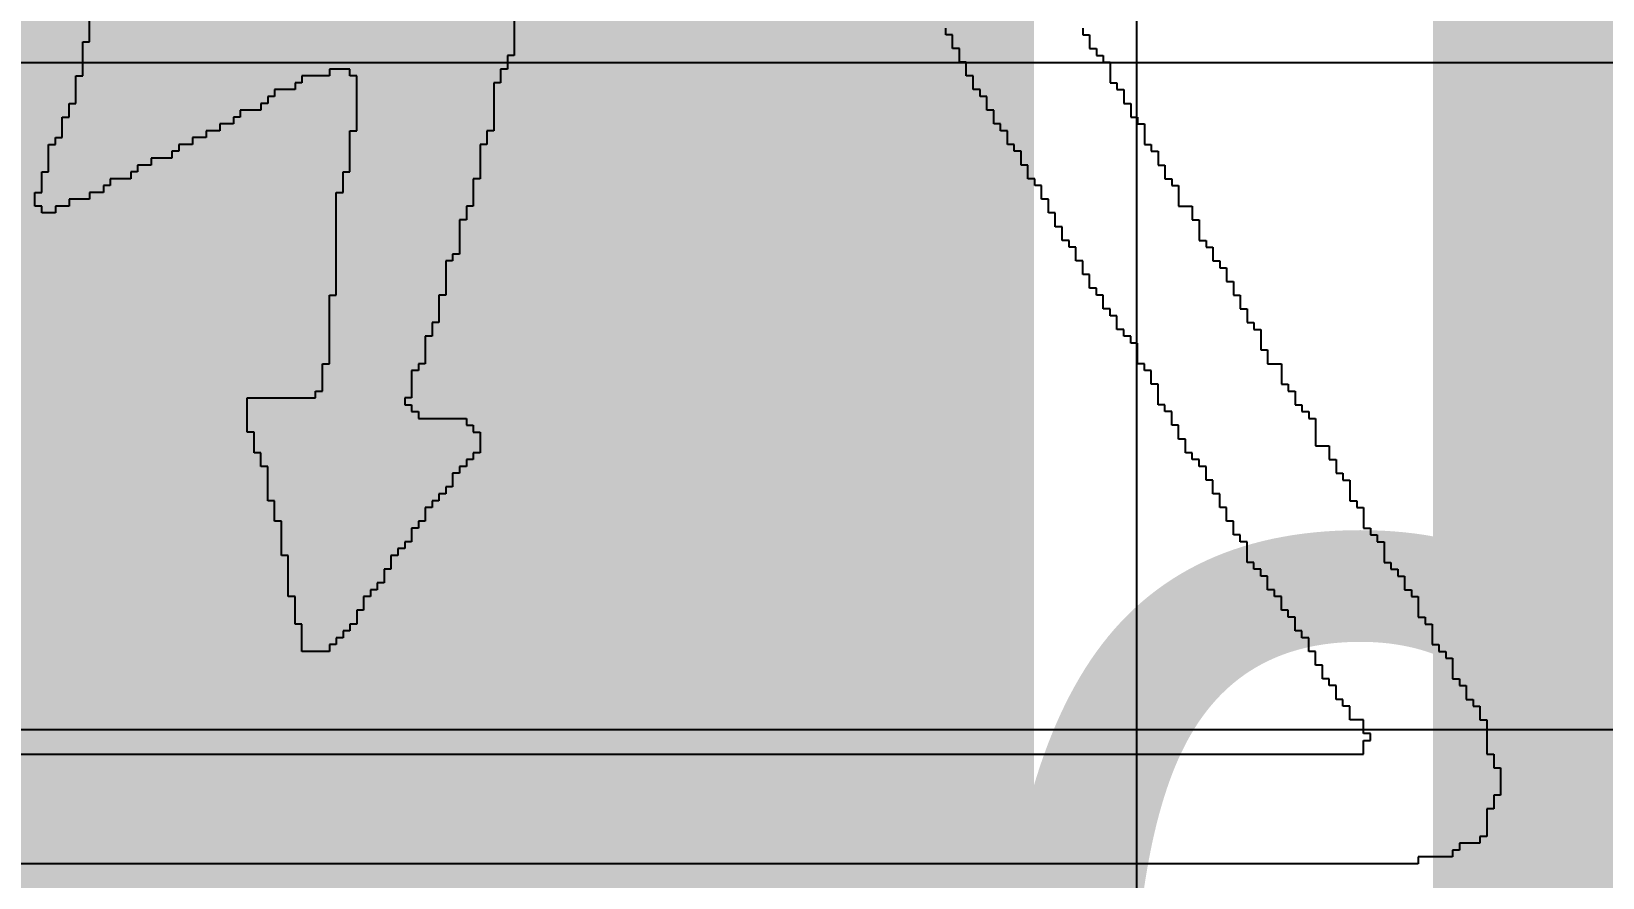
# Model space of a CAD drawing. Header units: millimetres. Extents: x -6 to 37.5, y -2.1 to 28.8.
# Drawn here: x 6.665 to 7.406, y 0.459 to 0.858 of the extents above; entities that cross this region are included whole.
import ezdxf

# ---------------------------------------------------------------- set-up
doc = ezdxf.new("R2010")
doc.units = ezdxf.units.MM
for name, color, linetype in [('BottomLayer', 5, 'Continuous'), ('TopLayer', 1, 'Continuous'), ('TopOverlay', 2, 'Continuous'), ('TopSolder', 216, 'Continuous')]:
    doc.layers.add(name, color=color, linetype=linetype)
doc.styles.add('Arial', font='', dxfattribs={"height": 0.2})
doc.styles.get('Arial').set_extended_font_data('Arial')

# ---------------------------------------------------------------- blocks, each defined once
blk = doc.blocks.new('SDR1307A_101K_75')
at = {"layer": 'TopSolder'}
blk.add_hatch(color=216, dxfattribs=at).paths.add_polyline_path([(-7.10161, 7.10162), (-2.1484, 7.10162), (-2.1484, -7.10158), (-7.10161, -7.10158)])

msp = doc.modelspace()

# ---------------------------------------------------------------- hatches: boundary and pattern name
at = {"layer": 'TopLayer'}
msp.add_hatch(color=1, dxfattribs=at).paths.add_polyline_path([(3.55598, -0.22862), (7.13738, -0.22862), (7.13738, 4.3942), (3.55598, 4.3942)])

# ---------------------------------------------------------------- linework, layer by layer
at = {"layer": 'BottomLayer'}
for p, q in [((6.15682, 0.84298), (8.71242, 0.84298)), ((8.71242, 0.52858), (6.15682, 0.52858))]:
    msp.add_line(p, q, dxfattribs=at)
at = {"layer": 'TopLayer'}
msp.add_line((7.18592, -1.8371), (7.18592, 12.3698), dxfattribs=at)
at = {"layer": 'TopOverlay'}
for p, q in [((6.69225, 0.85284), (6.69225, 0.86252)), ((6.89244, 0.86252), (6.89244, 0.84638)), ((7.09585, 0.85607), (7.09585, 0.85929)), ((7.16043, 0.85929), (7.16043, 0.85607)), ((6.68902, 0.83669), (6.68902, 0.85284)), ((6.68902, 0.85284), (6.69225, 0.85284)), ((7.09908, 0.85607), (7.09585, 0.85607)), ((7.09908, 0.84961), (7.09908, 0.85607)), ((7.16043, 0.85607), (7.16366, 0.85607)), ((7.16366, 0.85607), (7.16366, 0.84961)), ((6.89244, 0.84638), (6.88921, 0.84638)), ((6.88921, 0.84638), (6.88921, 0.83992)), ((7.10231, 0.84961), (7.09908, 0.84961)), ((7.10231, 0.84315), (7.10231, 0.84961)), ((7.16366, 0.84961), (7.16688, 0.84961)), ((7.16688, 0.84961), (7.16688, 0.84638)), ((7.16688, 0.84638), (7.17011, 0.84638)), ((7.17011, 0.84638), (7.17011, 0.84315)), ((6.81495, 0.83992), (6.80526, 0.83992)), ((6.80526, 0.83992), (6.80526, 0.83669)), ((6.81495, 0.83669), (6.81495, 0.83992)), ((6.88921, 0.83992), (6.88598, 0.83992)), ((6.88598, 0.83992), (6.88598, 0.83346)), ((7.10554, 0.84315), (7.10231, 0.84315)), ((7.10554, 0.83669), (7.10554, 0.84315)), ((7.17011, 0.84315), (7.17334, 0.84315)), ((7.17334, 0.84315), (7.17334, 0.83346)), ((6.68579, 0.82378), (6.68579, 0.83669)), ((6.68579, 0.83669), (6.68902, 0.83669)), ((6.78912, 0.83024), (6.77943, 0.83024)), ((6.77943, 0.83024), (6.77943, 0.82701)), ((6.79234, 0.83346), (6.78912, 0.83346)), ((6.78912, 0.83346), (6.78912, 0.83024)), ((6.80526, 0.83669), (6.79234, 0.83669)), ((6.79234, 0.83669), (6.79234, 0.83346)), ((6.81818, 0.83669), (6.81495, 0.83669)), ((6.81818, 0.81086), (6.81818, 0.83669)), ((6.88598, 0.83346), (6.88275, 0.83346)), ((6.88275, 0.83346), (6.88275, 0.81086)), ((7.10877, 0.83669), (7.10554, 0.83669)), ((7.10877, 0.83024), (7.10877, 0.83669)), ((7.112, 0.83024), (7.10877, 0.83024)), ((7.112, 0.82701), (7.112, 0.83024)), ((7.17334, 0.83346), (7.17657, 0.83346)), ((7.17657, 0.83346), (7.17657, 0.83024)), ((7.17657, 0.83024), (7.1798, 0.83024)), ((7.1798, 0.83024), (7.1798, 0.82378)), ((6.68256, 0.81732), (6.68256, 0.82378)), ((6.68256, 0.82378), (6.68579, 0.82378)), ((6.7762, 0.82378), (6.77297, 0.82378)), ((6.77297, 0.82378), (6.77297, 0.82055)), ((6.77943, 0.82701), (6.7762, 0.82701)), ((6.7762, 0.82701), (6.7762, 0.82378)), ((7.11522, 0.82701), (7.112, 0.82701)), ((7.11522, 0.82055), (7.11522, 0.82701)), ((7.1798, 0.82378), (7.18303, 0.82378)), ((7.18303, 0.82378), (7.18303, 0.81732)), ((6.67934, 0.80763), (6.67934, 0.81732)), ((6.67934, 0.81732), (6.68256, 0.81732)), ((6.76328, 0.81732), (6.76006, 0.81732)), ((6.76006, 0.81732), (6.76006, 0.81409)), ((6.77297, 0.82055), (6.76328, 0.82055)), ((6.76328, 0.82055), (6.76328, 0.81732)), ((7.11845, 0.82055), (7.11522, 0.82055)), ((7.11845, 0.81409), (7.11845, 0.82055)), ((7.18303, 0.81732), (7.18626, 0.81732)), ((7.18626, 0.81732), (7.18626, 0.81409)), ((6.67611, 0.80441), (6.67611, 0.80763)), ((6.67611, 0.80763), (6.67934, 0.80763)), ((6.74714, 0.80763), (6.74069, 0.80763)), ((6.74069, 0.80763), (6.74069, 0.80441)), ((6.7536, 0.81086), (6.74714, 0.81086)), ((6.74714, 0.81086), (6.74714, 0.80763)), ((6.76006, 0.81409), (6.7536, 0.81409)), ((6.7536, 0.81409), (6.7536, 0.81086)), ((6.81495, 0.79149), (6.81495, 0.81086)), ((6.81495, 0.81086), (6.81818, 0.81086)), ((6.88275, 0.81086), (6.87952, 0.81086)), ((6.87952, 0.81086), (6.87952, 0.80441)), ((7.12168, 0.81409), (7.11845, 0.81409)), ((7.12168, 0.81086), (7.12168, 0.81409)), ((7.12491, 0.81086), (7.12168, 0.81086)), ((7.12491, 0.80441), (7.12491, 0.81086)), ((7.18626, 0.81409), (7.18949, 0.81409)), ((7.18949, 0.81409), (7.18949, 0.80441)), ((6.67288, 0.79149), (6.67288, 0.80441)), ((6.67288, 0.80441), (6.67611, 0.80441)), ((6.73423, 0.80118), (6.731, 0.80118)), ((6.731, 0.80118), (6.731, 0.79795)), ((6.74069, 0.80441), (6.73423, 0.80441)), ((6.73423, 0.80441), (6.73423, 0.80118)), ((6.87952, 0.80441), (6.87629, 0.80441)), ((6.87629, 0.80441), (6.87629, 0.78826)), ((7.12814, 0.80441), (7.12491, 0.80441)), ((7.12814, 0.80118), (7.12814, 0.80441)), ((7.13137, 0.80118), (7.12814, 0.80118)), ((7.13137, 0.79472), (7.13137, 0.80118)), ((7.18949, 0.80441), (7.19272, 0.80441)), ((7.19272, 0.80441), (7.19272, 0.80118)), ((7.19272, 0.80118), (7.19594, 0.80118)), ((7.19594, 0.80118), (7.19594, 0.79472)), ((6.72131, 0.79472), (6.71485, 0.79472)), ((6.71485, 0.79472), (6.71485, 0.79149)), ((6.731, 0.79795), (6.72131, 0.79795)), ((6.72131, 0.79795), (6.72131, 0.79472)), ((7.1346, 0.79472), (7.13137, 0.79472)), ((7.1346, 0.78826), (7.1346, 0.79472)), ((7.19594, 0.79472), (7.19917, 0.79472)), ((7.19917, 0.79472), (7.19917, 0.78826)), ((6.66965, 0.7818), (6.66965, 0.79149)), ((6.66965, 0.79149), (6.67288, 0.79149)), ((6.71162, 0.78826), (6.70194, 0.78826)), ((6.70194, 0.78826), (6.70194, 0.78503)), ((6.71485, 0.79149), (6.71162, 0.79149)), ((6.71162, 0.79149), (6.71162, 0.78826)), ((6.81172, 0.7818), (6.81172, 0.79149)), ((6.81172, 0.79149), (6.81495, 0.79149)), ((6.87629, 0.78826), (6.87306, 0.78826)), ((6.87306, 0.78826), (6.87306, 0.77535)), ((7.13783, 0.78826), (7.1346, 0.78826)), ((7.13783, 0.78503), (7.13783, 0.78826)), ((7.19917, 0.78826), (7.2024, 0.78826)), ((7.2024, 0.78826), (7.2024, 0.78503)), ((6.66642, 0.77535), (6.66642, 0.7818)), ((6.66642, 0.7818), (6.66965, 0.7818)), ((6.69225, 0.77858), (6.68256, 0.77858)), ((6.68256, 0.77858), (6.68256, 0.77535)), ((6.69871, 0.7818), (6.69225, 0.7818)), ((6.69225, 0.7818), (6.69225, 0.77858)), ((6.70194, 0.78503), (6.69871, 0.78503)), ((6.69871, 0.78503), (6.69871, 0.7818)), ((6.80849, 0.73337), (6.80849, 0.7818)), ((6.80849, 0.7818), (6.81172, 0.7818)), ((7.14106, 0.78503), (7.13783, 0.78503)), ((7.14106, 0.77858), (7.14106, 0.78503)), ((7.14428, 0.77858), (7.14106, 0.77858)), ((7.14428, 0.77212), (7.14428, 0.77858)), ((7.2024, 0.78503), (7.20563, 0.78503)), ((7.20563, 0.78503), (7.20563, 0.77535)), ((6.66965, 0.77535), (6.66642, 0.77535)), ((6.66965, 0.77212), (6.66965, 0.77535)), ((6.67611, 0.77212), (6.66965, 0.77212)), ((6.68256, 0.77535), (6.67611, 0.77535)), ((6.67611, 0.77535), (6.67611, 0.77212)), ((6.87306, 0.77535), (6.86984, 0.77535)), ((6.86984, 0.77535), (6.86984, 0.76889)), ((7.14751, 0.77212), (7.14428, 0.77212)), ((7.14751, 0.76566), (7.14751, 0.77212)), ((7.20563, 0.77535), (7.21209, 0.77535)), ((7.21209, 0.77535), (7.21209, 0.76889)), ((6.86984, 0.76889), (6.86661, 0.76889)), ((6.86661, 0.76889), (6.86661, 0.75274)), ((7.15074, 0.76566), (7.14751, 0.76566)), ((7.15074, 0.7592), (7.15074, 0.76566)), ((7.21209, 0.76889), (7.21532, 0.76889)), ((7.21532, 0.76889), (7.21532, 0.7592)), ((7.15397, 0.7592), (7.15074, 0.7592)), ((7.15397, 0.75597), (7.15397, 0.7592)), ((7.1572, 0.75597), (7.15397, 0.75597)), ((7.1572, 0.74952), (7.1572, 0.75597)), ((7.21532, 0.7592), (7.21855, 0.7592)), ((7.21855, 0.7592), (7.21855, 0.75597)), ((7.21855, 0.75597), (7.22177, 0.75597)), ((7.22177, 0.75597), (7.22177, 0.74952)), ((6.86338, 0.74952), (6.86015, 0.74952)), ((6.86015, 0.74952), (6.86015, 0.73337)), ((6.86661, 0.75274), (6.86338, 0.75274)), ((6.86338, 0.75274), (6.86338, 0.74952)), ((7.16043, 0.74952), (7.1572, 0.74952)), ((7.16043, 0.74306), (7.16043, 0.74952)), ((7.22177, 0.74952), (7.225, 0.74952)), ((7.225, 0.74952), (7.225, 0.74629)), ((7.16366, 0.74306), (7.16043, 0.74306)), ((7.16366, 0.7366), (7.16366, 0.74306)), ((7.225, 0.74629), (7.22823, 0.74629)), ((7.22823, 0.74629), (7.22823, 0.73983)), ((6.80526, 0.70108), (6.80526, 0.73337)), ((6.80526, 0.73337), (6.80849, 0.73337)), ((6.86015, 0.73337), (6.85692, 0.73337)), ((6.85692, 0.73337), (6.85692, 0.72046)), ((7.16688, 0.7366), (7.16366, 0.7366)), ((7.16688, 0.73337), (7.16688, 0.7366)), ((7.17011, 0.73337), (7.16688, 0.73337)), ((7.17011, 0.72691), (7.17011, 0.73337)), ((7.22823, 0.73983), (7.23146, 0.73983)), ((7.23146, 0.73983), (7.23146, 0.73337)), ((7.23146, 0.73337), (7.23469, 0.73337)), ((7.23469, 0.73337), (7.23469, 0.72691)), ((7.17334, 0.72691), (7.17011, 0.72691)), ((7.17334, 0.72369), (7.17334, 0.72691)), ((7.23469, 0.72691), (7.23792, 0.72691)), ((7.23792, 0.72691), (7.23792, 0.72046)), ((6.85692, 0.72046), (6.85369, 0.72046)), ((6.85369, 0.72046), (6.85369, 0.714)), ((7.17657, 0.72369), (7.17334, 0.72369)), ((7.17657, 0.71723), (7.17657, 0.72369)), ((7.23792, 0.72046), (7.24115, 0.72046)), ((7.24115, 0.72046), (7.24115, 0.71723)), ((6.85369, 0.714), (6.85046, 0.714)), ((6.85046, 0.714), (6.85046, 0.70108)), ((7.1798, 0.71723), (7.17657, 0.71723)), ((7.1798, 0.714), (7.1798, 0.71723)), ((7.18303, 0.714), (7.1798, 0.714)), ((7.18303, 0.71077), (7.18303, 0.714)), ((7.24115, 0.71723), (7.24438, 0.71723)), ((7.24438, 0.71723), (7.24438, 0.70754)), ((7.18626, 0.71077), (7.18303, 0.71077)), ((7.18626, 0.70108), (7.18626, 0.71077)), ((7.24438, 0.70754), (7.24761, 0.70754)), ((7.24761, 0.70754), (7.24761, 0.70108)), ((6.80203, 0.68817), (6.80203, 0.70108)), ((6.80203, 0.70108), (6.80526, 0.70108)), ((6.84724, 0.69785), (6.844, 0.69785)), ((6.844, 0.69785), (6.844, 0.68494)), ((6.85046, 0.70108), (6.84724, 0.70108)), ((6.84724, 0.70108), (6.84724, 0.69785)), ((7.18949, 0.70108), (7.18626, 0.70108)), ((7.18949, 0.69785), (7.18949, 0.70108)), ((7.19272, 0.69785), (7.18949, 0.69785)), ((7.19272, 0.6914), (7.19272, 0.69785)), ((7.24761, 0.70108), (7.25406, 0.70108)), ((7.25406, 0.70108), (7.25406, 0.6914)), ((7.19594, 0.6914), (7.19272, 0.6914)), ((7.19594, 0.68171), (7.19594, 0.6914)), ((7.25406, 0.6914), (7.25729, 0.6914)), ((7.25729, 0.6914), (7.25729, 0.68817)), ((6.76651, 0.66879), (6.76651, 0.68494)), ((6.76651, 0.68494), (6.7988, 0.68494)), ((6.7988, 0.68494), (6.7988, 0.68817)), ((6.7988, 0.68817), (6.80203, 0.68817)), ((6.844, 0.68494), (6.84078, 0.68494)), ((6.84078, 0.68494), (6.84078, 0.68171)), ((6.84078, 0.68171), (6.844, 0.68171)), ((6.844, 0.68171), (6.844, 0.67848)), ((7.19917, 0.68171), (7.19594, 0.68171)), ((7.19917, 0.67848), (7.19917, 0.68171)), ((7.25729, 0.68817), (7.26052, 0.68817)), ((7.26052, 0.68817), (7.26052, 0.68171)), ((7.26052, 0.68171), (7.26375, 0.68171)), ((7.26375, 0.68171), (7.26375, 0.67848)), ((6.844, 0.67848), (6.84724, 0.67848)), ((6.84724, 0.67848), (6.84724, 0.67525)), ((6.84724, 0.67525), (6.86984, 0.67525)), ((6.86984, 0.67525), (6.86984, 0.67203)), ((7.2024, 0.67848), (7.19917, 0.67848)), ((7.2024, 0.67203), (7.2024, 0.67848)), ((7.26375, 0.67848), (7.26698, 0.67848)), ((7.26698, 0.67848), (7.26698, 0.67525)), ((7.26698, 0.67525), (7.27021, 0.67525)), ((7.27021, 0.67525), (7.27021, 0.66234)), ((6.76974, 0.66879), (6.76651, 0.66879)), ((6.76974, 0.65911), (6.76974, 0.66879)), ((6.86984, 0.67203), (6.87306, 0.67203)), ((6.87306, 0.67203), (6.87306, 0.66879)), ((6.87306, 0.66879), (6.87629, 0.66879)), ((6.87629, 0.66879), (6.87629, 0.65911)), ((7.20563, 0.67203), (7.2024, 0.67203)), ((7.20563, 0.66557), (7.20563, 0.67203)), ((7.20886, 0.66557), (7.20563, 0.66557)), ((7.20886, 0.65911), (7.20886, 0.66557)), ((7.27021, 0.66234), (7.27666, 0.66234)), ((7.27666, 0.66234), (7.27666, 0.65588)), ((6.77297, 0.65911), (6.76974, 0.65911)), ((6.77297, 0.65265), (6.77297, 0.65911)), ((6.7762, 0.65265), (6.77297, 0.65265)), ((6.7762, 0.63651), (6.7762, 0.65265)), ((6.86984, 0.65265), (6.86661, 0.65265)), ((6.86661, 0.65265), (6.86661, 0.64942)), ((6.87306, 0.65588), (6.86984, 0.65588)), ((6.86984, 0.65588), (6.86984, 0.65265)), ((6.87629, 0.65911), (6.87306, 0.65911)), ((6.87306, 0.65911), (6.87306, 0.65588)), ((7.21209, 0.65911), (7.20886, 0.65911)), ((7.21209, 0.65588), (7.21209, 0.65911)), ((7.21532, 0.65588), (7.21209, 0.65588)), ((7.21532, 0.65265), (7.21532, 0.65588)), ((7.21855, 0.65265), (7.21532, 0.65265)), ((7.21855, 0.64619), (7.21855, 0.65265)), ((7.27666, 0.65588), (7.27989, 0.65588)), ((7.27989, 0.65588), (7.27989, 0.64942)), ((6.86661, 0.64942), (6.86338, 0.64942)), ((6.86338, 0.64942), (6.86338, 0.64297)), ((7.22177, 0.64619), (7.21855, 0.64619)), ((7.22177, 0.63973), (7.22177, 0.64619)), ((7.27989, 0.64942), (7.28312, 0.64942)), ((7.28312, 0.64942), (7.28312, 0.64619)), ((7.28312, 0.64619), (7.28635, 0.64619)), ((7.28635, 0.64619), (7.28635, 0.63651)), ((6.86015, 0.63973), (6.85692, 0.63973)), ((6.85692, 0.63973), (6.85692, 0.63651)), ((6.86338, 0.64297), (6.86015, 0.64297)), ((6.86015, 0.64297), (6.86015, 0.63973)), ((7.225, 0.63973), (7.22177, 0.63973)), ((7.225, 0.63328), (7.225, 0.63973)), ((6.77943, 0.63651), (6.7762, 0.63651)), ((6.77943, 0.62682), (6.77943, 0.63651)), ((6.85369, 0.63328), (6.85046, 0.63328)), ((6.85046, 0.63328), (6.85046, 0.62682)), ((6.85692, 0.63651), (6.85369, 0.63651)), ((6.85369, 0.63651), (6.85369, 0.63328)), ((7.22823, 0.63328), (7.225, 0.63328)), ((7.22823, 0.62682), (7.22823, 0.63328)), ((7.28635, 0.63651), (7.28958, 0.63651)), ((7.28958, 0.63651), (7.28958, 0.63328)), ((7.28958, 0.63328), (7.29281, 0.63328)), ((7.29281, 0.63328), (7.29281, 0.62359)), ((6.78266, 0.62682), (6.77943, 0.62682)), ((6.78266, 0.61068), (6.78266, 0.62682)), ((6.84724, 0.62359), (6.844, 0.62359)), ((6.844, 0.62359), (6.844, 0.61713)), ((6.85046, 0.62682), (6.84724, 0.62682)), ((6.84724, 0.62682), (6.84724, 0.62359)), ((7.23146, 0.62682), (7.22823, 0.62682)), ((7.23146, 0.62036), (7.23146, 0.62682)), ((7.29281, 0.62359), (7.29604, 0.62359)), ((7.29604, 0.62359), (7.29604, 0.62036)), ((6.844, 0.61713), (6.84078, 0.61713)), ((6.84078, 0.61713), (6.84078, 0.61391)), ((7.23469, 0.62036), (7.23146, 0.62036)), ((7.23469, 0.61713), (7.23469, 0.62036)), ((7.23792, 0.61713), (7.23469, 0.61713)), ((7.23792, 0.60745), (7.23792, 0.61713)), ((7.29604, 0.62036), (7.29927, 0.62036)), ((7.29927, 0.62036), (7.29927, 0.61713)), ((7.29927, 0.61713), (7.30249, 0.61713)), ((7.30249, 0.61713), (7.30249, 0.60745)), ((6.78589, 0.61068), (6.78266, 0.61068)), ((6.78589, 0.5913), (6.78589, 0.61068)), ((6.83755, 0.61068), (6.83432, 0.61068)), ((6.83432, 0.61068), (6.83432, 0.60422)), ((6.84078, 0.61391), (6.83755, 0.61391)), ((6.83755, 0.61391), (6.83755, 0.61068)), ((7.24115, 0.60745), (7.23792, 0.60745)), ((7.24115, 0.60422), (7.24115, 0.60745)), ((7.30249, 0.60745), (7.30572, 0.60745)), ((7.30572, 0.60745), (7.30572, 0.60422)), ((6.83432, 0.60422), (6.83109, 0.60422)), ((6.83109, 0.60422), (6.83109, 0.59776)), ((7.24438, 0.60422), (7.24115, 0.60422)), ((7.24438, 0.60099), (7.24438, 0.60422)), ((7.24761, 0.60099), (7.24438, 0.60099)), ((7.24761, 0.59453), (7.24761, 0.60099)), ((7.30572, 0.60422), (7.30895, 0.60422)), ((7.30895, 0.60422), (7.30895, 0.60099)), ((7.30895, 0.60099), (7.31218, 0.60099)), ((7.31218, 0.60099), (7.31218, 0.59453)), ((6.82786, 0.59453), (6.82463, 0.59453)), ((6.82463, 0.59453), (6.82463, 0.5913)), ((6.83109, 0.59776), (6.82786, 0.59776)), ((6.82786, 0.59776), (6.82786, 0.59453)), ((7.25083, 0.59453), (7.24761, 0.59453)), ((7.25083, 0.5913), (7.25083, 0.59453)), ((7.31218, 0.59453), (7.31541, 0.59453)), ((7.31541, 0.59453), (7.31541, 0.5913)), ((6.78912, 0.5913), (6.78589, 0.5913)), ((6.78912, 0.57839), (6.78912, 0.5913)), ((6.82463, 0.5913), (6.8214, 0.5913)), ((6.8214, 0.5913), (6.8214, 0.58485)), ((7.25406, 0.5913), (7.25083, 0.5913)), ((7.25406, 0.58485), (7.25406, 0.5913)), ((7.31541, 0.5913), (7.31864, 0.5913)), ((7.31864, 0.5913), (7.31864, 0.58162)), ((6.79234, 0.57839), (6.78912, 0.57839)), ((6.79234, 0.56548), (6.79234, 0.57839)), ((6.81818, 0.57839), (6.81495, 0.57839)), ((6.81495, 0.57839), (6.81495, 0.57516)), ((6.8214, 0.58485), (6.81818, 0.58485)), ((6.81818, 0.58485), (6.81818, 0.57839)), ((7.25729, 0.58485), (7.25406, 0.58485)), ((7.25729, 0.58162), (7.25729, 0.58485)), ((7.26052, 0.58162), (7.25729, 0.58162)), ((7.26052, 0.57516), (7.26052, 0.58162)), ((7.31864, 0.58162), (7.32187, 0.58162)), ((7.32187, 0.58162), (7.32187, 0.57839)), ((7.32187, 0.57839), (7.3251, 0.57839)), ((7.3251, 0.57839), (7.3251, 0.5687)), ((6.81172, 0.57193), (6.80849, 0.57193)), ((6.80849, 0.57193), (6.80849, 0.5687)), ((6.81495, 0.57516), (6.81172, 0.57516)), ((6.81172, 0.57516), (6.81172, 0.57193)), ((7.26375, 0.57516), (7.26052, 0.57516)), ((7.26375, 0.57193), (7.26375, 0.57516)), ((7.26698, 0.57193), (7.26375, 0.57193)), ((7.26698, 0.56548), (7.26698, 0.57193)), ((6.80526, 0.56548), (6.79234, 0.56548)), ((6.80849, 0.5687), (6.80526, 0.5687)), ((6.80526, 0.5687), (6.80526, 0.56548)), ((7.27021, 0.56548), (7.26698, 0.56548)), ((7.27021, 0.55902), (7.27021, 0.56548)), ((7.3251, 0.5687), (7.32832, 0.5687)), ((7.32832, 0.5687), (7.32832, 0.56548)), ((7.32832, 0.56548), (7.33156, 0.56548)), ((7.33156, 0.56548), (7.33156, 0.56224)), ((7.27343, 0.55902), (7.27021, 0.55902)), ((7.27343, 0.55256), (7.27343, 0.55902)), ((7.33156, 0.56224), (7.33478, 0.56224)), ((7.33478, 0.56224), (7.33478, 0.55256)), ((7.27666, 0.55256), (7.27343, 0.55256)), ((7.27666, 0.54933), (7.27666, 0.55256)), ((7.27989, 0.54933), (7.27666, 0.54933)), ((7.27989, 0.54287), (7.27989, 0.54933)), ((7.33478, 0.55256), (7.33801, 0.55256)), ((7.33801, 0.55256), (7.33801, 0.54933)), ((7.33801, 0.54933), (7.34124, 0.54933)), ((7.34124, 0.54933), (7.34124, 0.54287)), ((7.28312, 0.54287), (7.27989, 0.54287)), ((7.28312, 0.53964), (7.28312, 0.54287)), ((7.34124, 0.54287), (7.34447, 0.54287)), ((7.34447, 0.54287), (7.34447, 0.53964)), ((7.28635, 0.53964), (7.28312, 0.53964)), ((7.28635, 0.53319), (7.28635, 0.53964)), ((7.34447, 0.53964), (7.3477, 0.53964)), ((7.3477, 0.53964), (7.3477, 0.53319)), ((7.29281, 0.53319), (7.28635, 0.53319)), ((7.29281, 0.52673), (7.29281, 0.53319)), ((7.29604, 0.52673), (7.29281, 0.52673)), ((7.29604, 0.5235), (7.29604, 0.52673)), ((7.3477, 0.53319), (7.35093, 0.53319)), ((7.35093, 0.53319), (7.35093, 0.51704)), ((7.29281, 0.51704), (7.29281, 0.5235)), ((7.29281, 0.5235), (7.29604, 0.5235)), ((6.36614, 0.51704), (7.29281, 0.51704)), ((7.35093, 0.51704), (7.35416, 0.51704)), ((7.35416, 0.51704), (7.35416, 0.51058)), ((7.35416, 0.51058), (7.35738, 0.51058)), ((7.35738, 0.51058), (7.35738, 0.49767)), ((7.35738, 0.49767), (7.35416, 0.49767)), ((7.35416, 0.49767), (7.35416, 0.49121)), ((7.35416, 0.49121), (7.35093, 0.49121)), ((7.35093, 0.49121), (7.35093, 0.4783)), ((7.3477, 0.47507), (7.33801, 0.47507)), ((7.33801, 0.47507), (7.33801, 0.47184)), ((7.35093, 0.4783), (7.3477, 0.4783)), ((7.3477, 0.4783), (7.3477, 0.47507)), ((7.33478, 0.46861), (7.31864, 0.46861)), ((7.31864, 0.46861), (7.31864, 0.46538)), ((7.33801, 0.47184), (7.33478, 0.47184)), ((7.33478, 0.47184), (7.33478, 0.46861)), ((7.31864, 0.46538), (6.34677, 0.46538))]:
    msp.add_line(p, q, dxfattribs=at)

# ---------------------------------------------------------------- block references
at = {"rotation": 90}
msp.add_blockref('SDR1307A_101K_75', (14.4272, 5.2578), dxfattribs=at)

# ---------------------------------------------------------------- texts
at = {"layer": 'TopOverlay', "style": 'Arial'}
msp.add_text('100V', height=0.508, dxfattribs=at).set_placement((6.30348, 0.10705))

doc.saveas('drawing.dxf')
